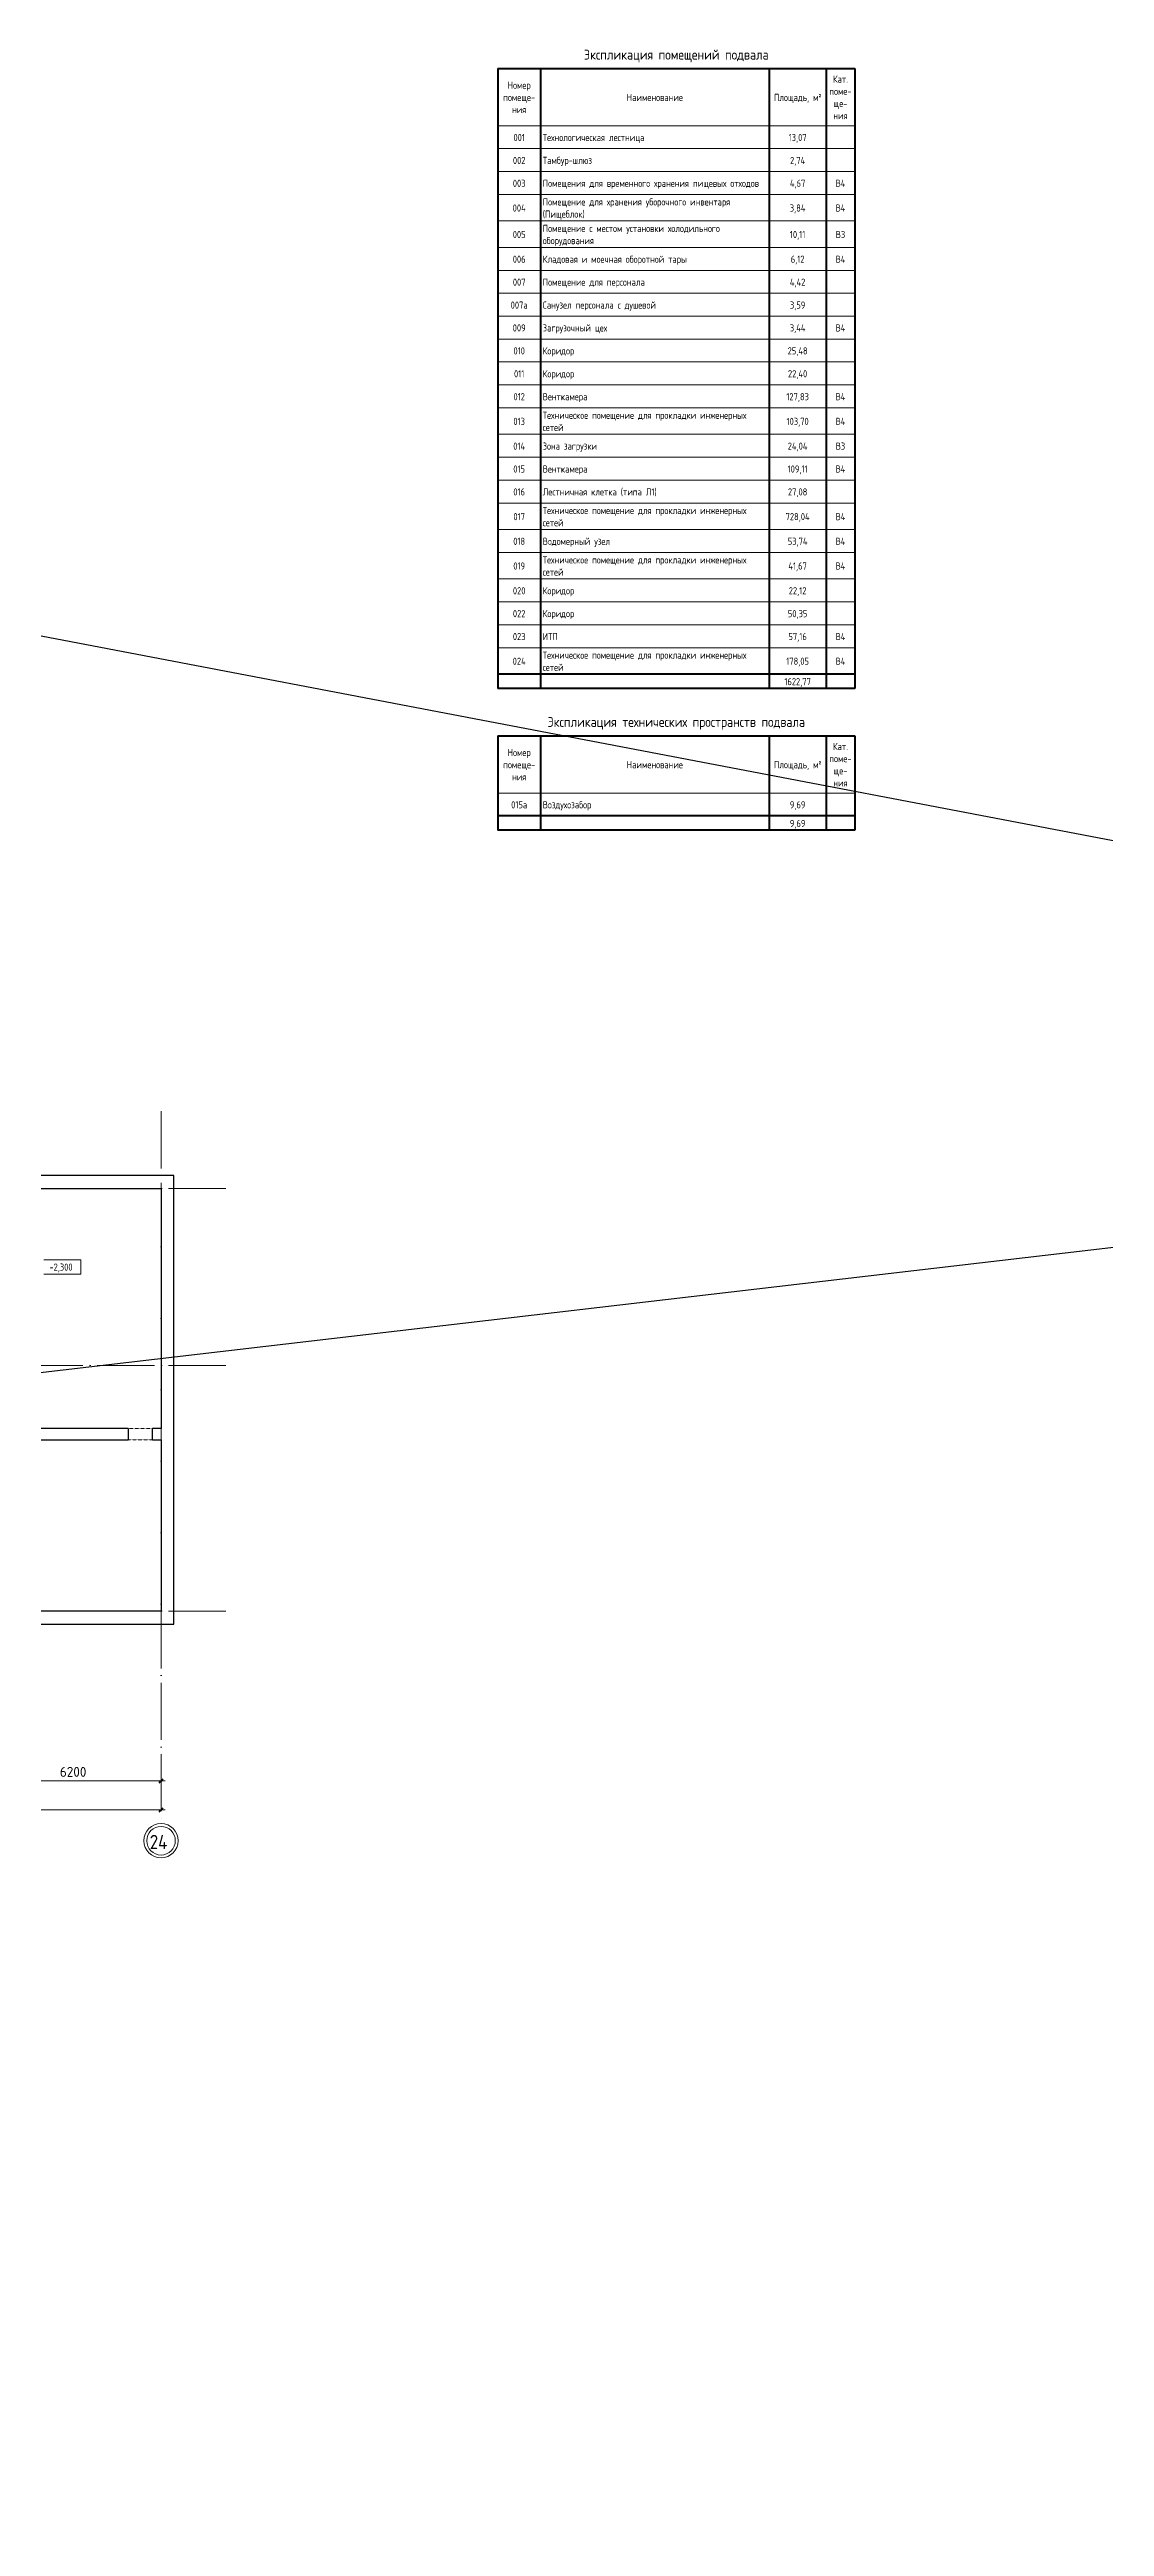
# Model space of a CAD drawing. Header units: millimetres. Extents: x -695119 to 412940, y -249585 to 622758.
# Drawn here: x -88563 to -51620, y -95569 to -8880 of the extents above; entities that cross this region are included whole.
import ezdxf

# ---------------------------------------------------------------- set-up
doc = ezdxf.new("R2010")
doc.units = ezdxf.units.MM
doc.linetypes.add('ADSK_Линия сетки', pattern=[25, 20, -2.5, 0, -2.5])
doc.linetypes.add('Сверху', pattern=[3.96875, 2.38125, -1.5875])
for name, color, linetype, lineweight in [('_Схема', 5, 'Continuous', 30), ('Аннотация', 252, 'Continuous', 18), ('Графика', 7, 'Continuous', 20), ('Линии', 7, 'Continuous', 9), ('Оси', 252, 'Continuous', 9), ('Отметки', 252, 'Continuous', 9), ('Размеры', 7, 'Continuous', 9), ('Стены наружные', 252, 'Continuous', 18)]:
    doc.layers.add(name, color=color, linetype=linetype, lineweight=lineweight)
doc.layers.add('Узлы', color=7, linetype='Continuous')
doc.styles.add('GOST Common', font='', dxfattribs={"width": 0.9, "height": 500})
doc.styles.add('GOST Common_1', font='', dxfattribs={"height": 250})
doc.styles.add('GOST Common_2', font='', dxfattribs={"width": 0.9, "height": 250})
doc.styles.add('GOST Common_6', font='', dxfattribs={"width": 0.9, "height": 350})
doc.styles.add('GOST Common_7', font='', dxfattribs={"width": 0.9, "height": 2.5})
doc.styles.get('GOST Common').set_extended_font_data('GOST type B')
doc.styles.get('GOST Common_1').set_extended_font_data('GOST type B')
doc.styles.get('GOST Common_2').set_extended_font_data('GOST type B')
doc.styles.get('GOST Common_6').set_extended_font_data('GOST type B')
doc.styles.get('GOST Common_7').set_extended_font_data('GOST type B')

# ---------------------------------------------------------------- blocks, each defined once
blk = doc.blocks.new('подвал')
at = {"layer": 'Аннотация', "color": 251, "lineweight": 20, "true_color": 0x636466}
for p, q in [((-163415, -133569), (-162115, -133569)), ((-162115, -134069), (-163415, -134069)), ((-162115, -133569), (-162115, -134069))]:
    blk.add_line(p, q, dxfattribs=at)
at = {"layer": 'Линии', "color": 251, "lineweight": 50, "true_color": 0x636466}
for p, q in [((-147517, -91867), (-147517, -93871)), ((-147517, -91867), (-135017, -91867)), ((-146017, -91867), (-146017, -93871)), ((-138017, -91867), (-138017, -93871)), ((-136017, -91867), (-136017, -93871)), ((-135017, -91867), (-135017, -93871)), ((-147517, -93871), (-147517, -94673)), ((-146017, -93871), (-146017, -94673)), ((-138017, -93871), (-138017, -94673)), ((-136017, -93871), (-136017, -94673)), ((-135017, -93871), (-135017, -94673)), ((-147517, -94673), (-147517, -95475)), ((-146017, -94673), (-146017, -95475)), ((-138017, -94673), (-138017, -95475)), ((-136017, -94673), (-136017, -95475)), ((-135017, -94673), (-135017, -95475)), ((-147517, -95475), (-147517, -96277)), ((-146017, -95475), (-146017, -96277)), ((-138017, -95475), (-138017, -96277)), ((-136017, -95475), (-136017, -96277)), ((-135017, -95475), (-135017, -96277)), ((-147517, -96277), (-147517, -97204)), ((-146017, -96277), (-146017, -97204)), ((-138017, -96277), (-138017, -97204)), ((-136017, -96277), (-136017, -97204)), ((-135017, -96277), (-135017, -97204)), ((-147517, -97204), (-147517, -98132)), ((-146017, -97204), (-146017, -98132)), ((-138017, -97204), (-138017, -98132)), ((-136017, -97204), (-136017, -98132)), ((-135017, -97204), (-135017, -98132)), ((-147517, -98132), (-147517, -98933)), ((-146017, -98132), (-146017, -98933)), ((-138017, -98132), (-138017, -98933)), ((-136017, -98132), (-136017, -98933)), ((-135017, -98132), (-135017, -98933)), ((-147517, -98933), (-147517, -99735)), ((-146017, -98933), (-146017, -99735)), ((-138017, -98933), (-138017, -99735)), ((-136017, -98933), (-136017, -99735)), ((-135017, -98933), (-135017, -99735)), ((-147517, -99735), (-147517, -100537)), ((-147517, -100537), (-147517, -101339)), ((-146017, -99735), (-146017, -100537)), ((-146017, -100537), (-146017, -101339)), ((-138017, -99735), (-138017, -100537)), ((-138017, -100537), (-138017, -101339)), ((-136017, -99735), (-136017, -100537)), ((-136017, -100537), (-136017, -101339)), ((-135017, -99735), (-135017, -100537)), ((-135017, -100537), (-135017, -101339)), ((-147517, -101339), (-147517, -102141)), ((-146017, -101339), (-146017, -102141)), ((-138017, -101339), (-138017, -102141)), ((-136017, -101339), (-136017, -102141)), ((-135017, -101339), (-135017, -102141)), ((-147517, -102141), (-147517, -102943)), ((-146017, -102141), (-146017, -102943)), ((-138017, -102141), (-138017, -102943)), ((-136017, -102141), (-136017, -102943)), ((-135017, -102141), (-135017, -102943)), ((-147517, -102943), (-147517, -103744)), ((-146017, -102943), (-146017, -103744)), ((-138017, -102943), (-138017, -103744)), ((-136017, -102943), (-136017, -103744)), ((-135017, -102943), (-135017, -103744)), ((-147517, -103744), (-147517, -104672)), ((-146017, -103744), (-146017, -104672)), ((-138017, -103744), (-138017, -104672)), ((-136017, -103744), (-136017, -104672)), ((-135017, -103744), (-135017, -104672)), ((-147517, -104672), (-147517, -105474)), ((-146017, -104672), (-146017, -105474)), ((-138017, -104672), (-138017, -105474)), ((-136017, -104672), (-136017, -105474)), ((-135017, -104672), (-135017, -105474)), ((-147517, -105474), (-147517, -106275)), ((-146017, -105474), (-146017, -106275)), ((-138017, -105474), (-138017, -106275)), ((-136017, -105474), (-136017, -106275)), ((-135017, -105474), (-135017, -106275)), ((-147517, -106275), (-147517, -107077)), ((-146017, -106275), (-146017, -107077)), ((-138017, -106275), (-138017, -107077)), ((-136017, -106275), (-136017, -107077)), ((-135017, -106275), (-135017, -107077)), ((-147517, -107077), (-147517, -108005)), ((-146017, -107077), (-146017, -108005)), ((-138017, -107077), (-138017, -108005)), ((-136017, -107077), (-136017, -108005)), ((-135017, -107077), (-135017, -108005)), ((-147517, -108005), (-147517, -108806)), ((-146017, -108005), (-146017, -108806)), ((-138017, -108005), (-138017, -108806)), ((-136017, -108005), (-136017, -108806)), ((-135017, -108005), (-135017, -108806)), ((-147517, -108806), (-147517, -109734)), ((-146017, -108806), (-146017, -109734)), ((-138017, -108806), (-138017, -109734)), ((-136017, -108806), (-136017, -109734)), ((-135017, -108806), (-135017, -109734)), ((-147517, -109734), (-147517, -110536)), ((-146017, -109734), (-146017, -110536)), ((-138017, -109734), (-138017, -110536)), ((-136017, -109734), (-136017, -110536)), ((-135017, -109734), (-135017, -110536)), ((-147517, -110536), (-147517, -111337)), ((-146017, -110536), (-146017, -111337)), ((-138017, -110536), (-138017, -111337)), ((-136017, -110536), (-136017, -111337)), ((-135017, -110536), (-135017, -111337)), ((-147517, -111337), (-147517, -112139)), ((-146017, -111337), (-146017, -112139)), ((-138017, -111337), (-138017, -112139)), ((-136017, -111337), (-136017, -112139)), ((-135017, -111337), (-135017, -112139)), ((-147517, -112139), (-147517, -113067)), ((-146017, -112139), (-146017, -113067)), ((-138017, -112139), (-138017, -113067)), ((-136017, -112139), (-136017, -113067)), ((-135017, -112139), (-135017, -113067)), ((-146017, -113067), (-147517, -113067)), ((-147517, -113067), (-147517, -113568)), ((-138017, -113067), (-146017, -113067)), ((-146017, -113067), (-146017, -113568)), ((-136017, -113067), (-138017, -113067)), ((-138017, -113067), (-138017, -113568)), ((-135017, -113067), (-136017, -113067)), ((-136017, -113067), (-136017, -113568)), ((-135017, -113067), (-135017, -113568)), ((-135017, -113067), (-135017, -113568)), ((-146017, -113568), (-147517, -113568)), ((-138017, -113568), (-146017, -113568)), ((-136017, -113568), (-138017, -113568)), ((-135017, -113568), (-136017, -113568)), ((-135017, -113568), (-135017, -113568)), ((-147517, -115221), (-147517, -117226)), ((-147517, -115221), (-135017, -115221)), ((-146017, -115221), (-146017, -117226)), ((-138017, -115221), (-138017, -117226)), ((-136017, -115221), (-136017, -117226)), ((-135017, -115221), (-135017, -117226)), ((-147517, -117226), (-147517, -118028)), ((-146017, -117226), (-146017, -118028)), ((-138017, -117226), (-138017, -118028)), ((-136017, -117226), (-136017, -118028)), ((-135017, -117226), (-135017, -118028)), ((-146017, -118028), (-147517, -118028)), ((-147517, -118028), (-147517, -118529)), ((-146017, -118529), (-147517, -118529)), ((-138017, -118028), (-146017, -118028)), ((-146017, -118028), (-146017, -118529)), ((-138017, -118529), (-146017, -118529)), ((-136017, -118028), (-138017, -118028)), ((-138017, -118028), (-138017, -118529)), ((-136017, -118529), (-138017, -118529)), ((-135017, -118028), (-136017, -118028)), ((-136017, -118028), (-136017, -118529)), ((-135017, -118529), (-136017, -118529)), ((-135017, -118028), (-135017, -118529)), ((-135017, -118028), (-135017, -118529)), ((-135017, -118529), (-135017, -118529))]:
    blk.add_line(p, q, dxfattribs=at)
at = {"layer": 'Линии', "color": 251, "lineweight": 20, "true_color": 0x636466}
for p, q in [((-135017, -91867), (-135017, -93871)), ((-146017, -93871), (-147517, -93871)), ((-138017, -93871), (-146017, -93871)), ((-136017, -93871), (-138017, -93871)), ((-135017, -93871), (-136017, -93871)), ((-146017, -94673), (-147517, -94673)), ((-138017, -94673), (-146017, -94673)), ((-136017, -94673), (-138017, -94673)), ((-135017, -94673), (-136017, -94673)), ((-146017, -95475), (-147517, -95475)), ((-138017, -95475), (-146017, -95475)), ((-136017, -95475), (-138017, -95475)), ((-135017, -95475), (-136017, -95475)), ((-146017, -96277), (-147517, -96277)), ((-138017, -96277), (-146017, -96277)), ((-136017, -96277), (-138017, -96277)), ((-135017, -96277), (-136017, -96277)), ((-146017, -97204), (-147517, -97204)), ((-138017, -97204), (-146017, -97204)), ((-136017, -97204), (-138017, -97204)), ((-135017, -97204), (-136017, -97204)), ((-146017, -98132), (-147517, -98132)), ((-138017, -98132), (-146017, -98132)), ((-136017, -98132), (-138017, -98132)), ((-135017, -98132), (-136017, -98132)), ((-146017, -98933), (-147517, -98933)), ((-138017, -98933), (-146017, -98933)), ((-136017, -98933), (-138017, -98933)), ((-135017, -98933), (-136017, -98933)), ((-146017, -99735), (-147517, -99735)), ((-146017, -100537), (-147517, -100537)), ((-138017, -99735), (-146017, -99735)), ((-138017, -100537), (-146017, -100537)), ((-136017, -99735), (-138017, -99735)), ((-136017, -100537), (-138017, -100537)), ((-135017, -99735), (-136017, -99735)), ((-135017, -100537), (-136017, -100537)), ((-146017, -101339), (-147517, -101339)), ((-138017, -101339), (-146017, -101339)), ((-136017, -101339), (-138017, -101339)), ((-135017, -101339), (-136017, -101339)), ((-146017, -102141), (-147517, -102141)), ((-138017, -102141), (-146017, -102141)), ((-136017, -102141), (-138017, -102141)), ((-135017, -102141), (-136017, -102141)), ((-146017, -102943), (-147517, -102943)), ((-138017, -102943), (-146017, -102943)), ((-136017, -102943), (-138017, -102943)), ((-135017, -102943), (-136017, -102943)), ((-146017, -103744), (-147517, -103744)), ((-138017, -103744), (-146017, -103744)), ((-136017, -103744), (-138017, -103744)), ((-135017, -103744), (-136017, -103744)), ((-146017, -104672), (-147517, -104672)), ((-138017, -104672), (-146017, -104672)), ((-136017, -104672), (-138017, -104672)), ((-135017, -104672), (-136017, -104672)), ((-146017, -105474), (-147517, -105474)), ((-138017, -105474), (-146017, -105474)), ((-136017, -105474), (-138017, -105474)), ((-135017, -105474), (-136017, -105474)), ((-146017, -106275), (-147517, -106275)), ((-138017, -106275), (-146017, -106275)), ((-136017, -106275), (-138017, -106275)), ((-135017, -106275), (-136017, -106275)), ((-146017, -107077), (-147517, -107077)), ((-138017, -107077), (-146017, -107077)), ((-136017, -107077), (-138017, -107077)), ((-135017, -107077), (-136017, -107077)), ((-146017, -108005), (-147517, -108005)), ((-138017, -108005), (-146017, -108005)), ((-136017, -108005), (-138017, -108005)), ((-135017, -108005), (-136017, -108005)), ((-146017, -108806), (-147517, -108806)), ((-138017, -108806), (-146017, -108806)), ((-136017, -108806), (-138017, -108806)), ((-135017, -108806), (-136017, -108806)), ((-146017, -109734), (-147517, -109734)), ((-138017, -109734), (-146017, -109734)), ((-136017, -109734), (-138017, -109734)), ((-135017, -109734), (-136017, -109734)), ((-146017, -110536), (-147517, -110536)), ((-138017, -110536), (-146017, -110536)), ((-136017, -110536), (-138017, -110536)), ((-135017, -110536), (-136017, -110536)), ((-146017, -111337), (-147517, -111337)), ((-138017, -111337), (-146017, -111337)), ((-136017, -111337), (-138017, -111337)), ((-135017, -111337), (-136017, -111337)), ((-146017, -112139), (-147517, -112139)), ((-138017, -112139), (-146017, -112139)), ((-136017, -112139), (-138017, -112139)), ((-135017, -112139), (-136017, -112139)), ((-135017, -115221), (-135017, -117226)), ((-146017, -117226), (-147517, -117226)), ((-138017, -117226), (-146017, -117226)), ((-136017, -117226), (-138017, -117226)), ((-135017, -117226), (-136017, -117226))]:
    blk.add_line(p, q, dxfattribs=at)
at = {"layer": 'Оси', "color": 251, "linetype": 'ADSK_Линия сетки', "ltscale": 100, "true_color": 0x636466}
for p, q in [((-159309, -128364), (-159309, -153294)), ((-157042, -131064), (-233370, -131064)), ((-157042, -137264), (-233370, -137264)), ((-157042, -145864), (-233370, -145864))]:
    blk.add_line(p, q, dxfattribs=at)
at = {"layer": 'Оси', "color": 251, "lineweight": 20, "true_color": 0x636466}
for radius, start, end in [(600, 0, 180), (500, 0, 180), (600, 180, 0), (500, 180, 0)]:
    blk.add_arc((-159309, -153894), radius, start, end, dxfattribs=at)
at = {"layer": 'Размеры', "color": 251, "lineweight": 20, "true_color": 0x636466}
for p, q in [((-159309, -151797), (-159309, -151647)), ((-165509, -151797), (-159159, -151797)), ((-159309, -151797), (-159309, -151847)), ((-227059, -152815), (-159159, -152815)), ((-159309, -152815), (-159309, -152665)), ((-159309, -152815), (-159309, -152865))]:
    blk.add_line(p, q, dxfattribs=at)
at = {"layer": 'Размеры', "color": 251, "lineweight": 40, "true_color": 0x636466}
for p, q in [((-159309, -151797), (-159380, -151867)), ((-159309, -151797), (-159238, -151726)), ((-159309, -152815), (-159380, -152886)), ((-159309, -152815), (-159238, -152744))]:
    blk.add_line(p, q, dxfattribs=at)
at = {"layer": 'Стены наружные', "color": 251, "lineweight": 30, "true_color": 0x636466}
for p, q in [((-158859, -130614), (-179054, -130614)), ((-158859, -146314), (-158859, -130614)), ((-179114, -131064), (-159309, -131064)), ((-159309, -131064), (-159309, -139469)), ((-160459, -139469), (-165314, -139469)), ((-159309, -139469), (-159609, -139469)), ((-176114, -139859), (-160459, -139859)), ((-159609, -139859), (-159309, -139859)), ((-159309, -139859), (-159309, -145864)), ((-227359, -146314), (-158859, -146314)), ((-159309, -145864), (-176114, -145864))]:
    blk.add_line(p, q, dxfattribs=at)
at = {"layer": 'Узлы', "color": 251, "linetype": 'Сверху', "lineweight": 9, "true_color": 0x636466}
for p, q in [((-159609, -139469), (-160459, -139469)), ((-160459, -139859), (-159609, -139859))]:
    blk.add_line(p, q, dxfattribs=at)
at = {"layer": 'Узлы', "color": 251, "lineweight": 30, "true_color": 0x636466}
for p, q in [((-160459, -139469), (-160459, -139859)), ((-159609, -139859), (-159609, -139469))]:
    blk.add_line(p, q, dxfattribs=at)
at = {"layer": 'Графика', "color": 251, "true_color": 0x636466, "line_spacing_factor": 1.022761}
for s, insert, char_height, width, attachment_point, style in [('Экспликация помещений подвала', (-141267, -91208), 350, 7640.41, 2, 'GOST Common_7'), ('Номер\\Pпомеще-\\Pния', (-146767, -92329), 250, 1418.03, 2, 'GOST Common_6'), ('Наименование', (-142017, -92756), 250, 2353.32, 2, 'GOST Common_6'), ('Площадь, м\\fGOST Common|b0|i0|c238|p34|;\\W.9;²', (-137017, -92756), 250, 2009.37, 2, 'GOST Common_6'), ('Кат.\\Pпоме-\\Pще-\\Pния', (-135517, -92116), 250, 962.45, 2, 'GOST Common_6'), ('001', (-146767, -94159), 250, 509.89, 2, 'GOST Common_6'), ('Технологическая лестница', (-145942, -94159), 250, 4510.53, 1, 'GOST Common_6'), ('13,07', (-137017, -94159), 250, 790.47, 2, 'GOST Common_6'), ('002', (-146767, -94961), 250, 561.18, 2, 'GOST Common_6'), ('Тамбур-шлюз', (-145942, -94961), 250, 2223.58, 1, 'GOST Common_6'), ('2,74', (-137017, -94961), 250, 681.86, 2, 'GOST Common_6'), ('003', (-146767, -95762), 250, 561.18, 2, 'GOST Common_6'), ('Помещения для временного хранения пищевых отходов', (-145942, -95762), 250, 9051.22, 1, 'GOST Common_6'), ('4,67', (-137017, -95762), 250, 681.86, 2, 'GOST Common_6'), ('В4', (-135517, -95762), 250, 428.42, 2, 'GOST Common_6'), ('004', (-146767, -96627), 250, 588.33, 2, 'GOST Common_6'), ('Помещение для хранения уборочного инвентаря\\P(Пищеблок)', (-145942, -96414), 250, 7913.79, 1, 'GOST Common_6'), ('3,84', (-137017, -96627), 250, 681.86, 2, 'GOST Common_6'), ('В4', (-135517, -96627), 250, 428.42, 2, 'GOST Common_6'), ('005', (-146767, -97554), 250, 561.18, 2, 'GOST Common_6'), ('Помещение с местом установки холодильного\\Pоборудования', (-145942, -97341), 250, 7548.72, 1, 'GOST Common_6'), ('10,11', (-137017, -97554), 250, 687.89, 2, 'GOST Common_6'), ('В3', (-135517, -97554), 250, 401.27, 2, 'GOST Common_6'), ('006', (-146767, -98419), 250, 561.18, 2, 'GOST Common_6'), ('Кладовая и моечная оборотной тары', (-145942, -98419), 250, 6097.51, 1, 'GOST Common_6'), ('6,12', (-137017, -98419), 250, 603.41, 2, 'GOST Common_6'), ('В4', (-135517, -98419), 250, 428.42, 2, 'GOST Common_6'), ('007', (-146767, -99221), 250, 561.18, 2, 'GOST Common_6'), ('Помещение для персонала', (-145942, -99221), 250, 4281.23, 1, 'GOST Common_6'), ('4,42', (-137017, -99221), 250, 709.01, 2, 'GOST Common_6'), ('007а', (-146767, -100023), 250, 775.39, 2, 'GOST Common_6'), ('Санузел персонала с душевой', (-145942, -100023), 250, 4845.42, 1, 'GOST Common_6'), ('3,59', (-137017, -100023), 250, 654.71, 2, 'GOST Common_6'), ('009', (-146767, -100824), 250, 561.18, 2, 'GOST Common_6'), ('Загрузочный цех', (-145942, -100824), 250, 2796.83, 1, 'GOST Common_6'), ('3,44', (-137017, -100824), 250, 709.01, 2, 'GOST Common_6'), ('В4', (-135517, -100824), 250, 428.42, 2, 'GOST Common_6'), ('010', (-146767, -101626), 250, 509.89, 2, 'GOST Common_6'), ('Коридор', (-145942, -101626), 250, 1336.56, 1, 'GOST Common_6'), ('25,48', (-137017, -101626), 250, 868.92, 2, 'GOST Common_6'), ('011', (-146767, -102428), 250, 458.6, 2, 'GOST Common_6'), ('Коридор', (-145942, -102428), 250, 1336.56, 1, 'GOST Common_6'), ('22,40', (-137017, -102428), 250, 868.92, 2, 'GOST Common_6'), ('012', (-146767, -103230), 250, 509.89, 2, 'GOST Common_6'), ('Техническое помещение для прокладки инженерных\\Pсетей', (-145942, -103881), 250, 8450.83, 1, 'GOST Common_6'), ('Венткамера', (-145942, -103230), 250, 2033.51, 1, 'GOST Common_6'), ('127,83', (-137017, -103230), 250, 977.53, 2, 'GOST Common_6'), ('В4', (-135517, -103230), 250, 428.42, 2, 'GOST Common_6'), ('013', (-146767, -104094), 250, 509.89, 2, 'GOST Common_6'), ('103,70', (-137017, -104094), 250, 977.53, 2, 'GOST Common_6'), ('В4', (-135517, -104094), 250, 428.42, 2, 'GOST Common_6'), ('014', (-146767, -104959), 250, 537.04, 2, 'GOST Common_6'), ('Зона загрузки', (-145942, -104959), 250, 2383.49, 1, 'GOST Common_6'), ('24,04', (-137017, -104959), 250, 896.07, 2, 'GOST Common_6'), ('В3', (-135517, -104959), 250, 401.27, 2, 'GOST Common_6'), ('015', (-146767, -105761), 250, 509.89, 2, 'GOST Common_6'), ('016', (-146767, -106563), 250, 509.89, 2, 'GOST Common_6'), ('Лестничная клетка (типа Л1)', (-145942, -106563), 250, 4836.37, 1, 'GOST Common_6'), ('Венткамера', (-145942, -105761), 250, 2033.51, 1, 'GOST Common_6'), ('109,11', (-137017, -105761), 250, 874.95, 2, 'GOST Common_6'), ('27,08', (-137017, -106563), 250, 841.76, 2, 'GOST Common_6'), ('В4', (-135517, -105761), 250, 428.42, 2, 'GOST Common_6'), ('017', (-146767, -107427), 250, 509.89, 2, 'GOST Common_6'), ('Техническое помещение для прокладки инженерных\\Pсетей', (-145942, -107214), 250, 8450.83, 1, 'GOST Common_6'), ('728,04', (-137017, -107427), 250, 1055.98, 2, 'GOST Common_6'), ('В4', (-135517, -107427), 250, 428.42, 2, 'GOST Common_6'), ('018', (-146767, -108292), 250, 509.89, 2, 'GOST Common_6'), ('Водомерный узел', (-145942, -108292), 250, 2781.74, 1, 'GOST Common_6'), ('53,74', (-137017, -108292), 250, 868.92, 2, 'GOST Common_6'), ('В4', (-135517, -108292), 250, 428.42, 2, 'GOST Common_6'), ('019', (-146767, -109156), 250, 509.89, 2, 'GOST Common_6'), ('Техническое помещение для прокладки инженерных\\Pсетей', (-145942, -108943), 250, 8450.83, 1, 'GOST Common_6'), ('41,67', (-137017, -109156), 250, 817.63, 2, 'GOST Common_6'), ('В4', (-135517, -109156), 250, 428.42, 2, 'GOST Common_6'), ('020', (-146767, -110021), 250, 561.18, 2, 'GOST Common_6'), ('Коридор', (-145942, -110021), 250, 1336.56, 1, 'GOST Common_6'), ('22,12', (-137017, -110021), 250, 790.47, 2, 'GOST Common_6'), ('022', (-146767, -110823), 250, 561.18, 2, 'GOST Common_6'), ('Коридор', (-145942, -110823), 250, 1336.56, 1, 'GOST Common_6'), ('50,35', (-137017, -110823), 250, 841.76, 2, 'GOST Common_6'), ('023', (-146767, -111625), 250, 561.18, 2, 'GOST Common_6'), ('ИТП', (-145942, -111625), 250, 642.64, 1, 'GOST Common_6'), ('57,16', (-137017, -111625), 250, 790.47, 2, 'GOST Common_6'), ('В4', (-135517, -111625), 250, 428.42, 2, 'GOST Common_6'), ('024', (-146767, -112489), 250, 588.33, 2, 'GOST Common_6'), ('Техническое помещение для прокладки инженерных\\Pсетей', (-145942, -112276), 250, 8450.83, 1, 'GOST Common_6'), ('178,05', (-137017, -112489), 250, 977.53, 2, 'GOST Common_6'), ('В4', (-135517, -112489), 250, 428.42, 2, 'GOST Common_6'), ('1622,77', (-137017, -113203), 250, 1164.59, 2, 'GOST Common_6'), ('Экспликация технических пространств подвала', (-141267, -114562), 350, 11188.2, 2, 'GOST Common_7'), ('Номер\\Pпомеще-\\Pния', (-146767, -115684), 250, 1418.03, 2, 'GOST Common_6'), ('Наименование', (-142017, -116110), 250, 2353.32, 2, 'GOST Common_6'), ('Площадь, м\\fGOST Common|b0|i0|c238|p34|;\\W.9;²', (-137017, -116110), 250, 2009.37, 2, 'GOST Common_6'), ('Кат.\\Pпоме-\\Pще-\\Pния', (-135517, -115471), 250, 962.45, 2, 'GOST Common_6'), ('015а', (-146767, -117513), 250, 724.1, 2, 'GOST Common_6'), ('Воздухозабор', (-145942, -117513), 250, 2274.87, 1, 'GOST Common_6'), ('9,69', (-137017, -117513), 250, 654.71, 2, 'GOST Common_6'), ('9,69', (-137017, -118165), 250, 654.71, 2, 'GOST Common_6')]:
    blk.add_mtext(s, dxfattribs=dict(at, insert=insert, char_height=char_height, width=width, attachment_point=attachment_point, style=style))
at = {"layer": 'Оси', "color": 251, "true_color": 0x636466, "style": 'GOST Common', "width": 0.9}
blk.add_text('24', height=500, dxfattribs=at).set_placement((-159702, -154189))
at = {"layer": 'Отметки', "color": 251, "true_color": 0x636466, "style": 'GOST Common_2', "width": 0.9}
blk.add_text('-2,300', height=250, dxfattribs=at).set_placement((-163217, -133943))
at = {"layer": 'Размеры', "color": 251, "lineweight": 20, "true_color": 0x636466, "insert": (-162850, -151309), "char_height": 350, "width": 1059.58, "attachment_point": 1, "line_spacing_factor": 1.022761, "style": 'GOST Common_1'}
blk.add_mtext('6200', dxfattribs=at)

msp = doc.modelspace()

# ---------------------------------------------------------------- linework, layer by layer
at = {"layer": '_Схема', "color": 5}
for p, q in [((258216.67, -95568.6), (-161934.199, -15488.828)), ((-160630.689, -63538.828), (220869.926, -19071.484))]:
    msp.add_line(p, q, dxfattribs=at)

# ---------------------------------------------------------------- block references
msp.add_blockref('подвал', (74650.568, 82325.3))

doc.saveas('drawing.dxf')
